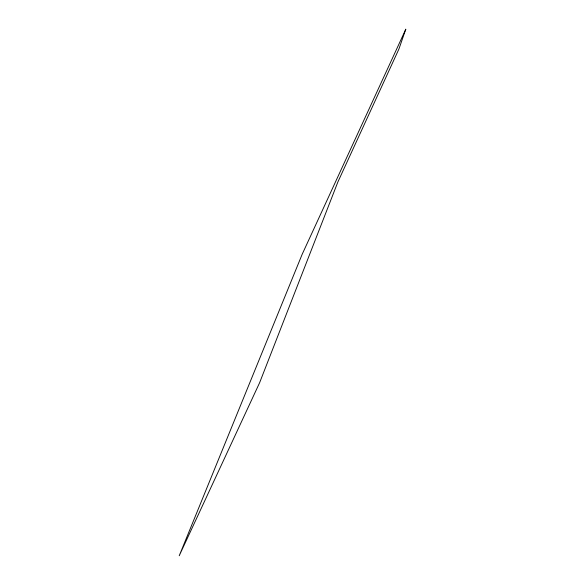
<?xml version="1.0" encoding="UTF-8"?>
<svg xmlns="http://www.w3.org/2000/svg" width="585" height="585" viewBox="0 0 585 585"><rect width="100%" height="100%" fill="white"/><g stroke="black" fill="none" stroke-linecap="round" stroke-linejoin="round"><path stroke-width="0.88" d="M405.778 29.25L398.897 49.089L337.881 181.979L259.616 382.729L179.222 555.75L302.204 254.212L405.778 29.25"/></g></svg>
